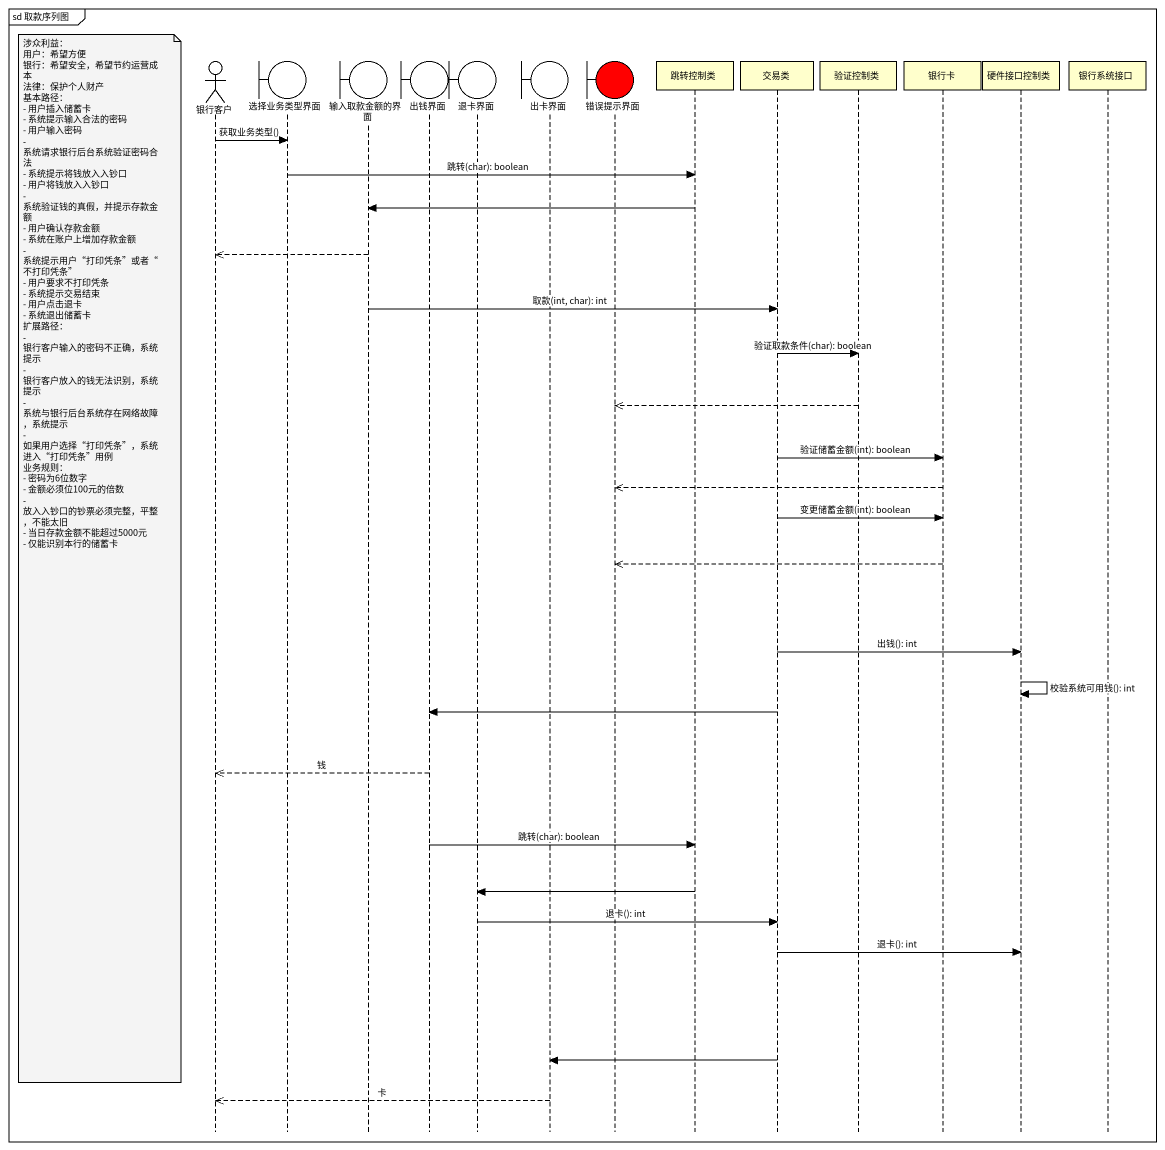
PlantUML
@startuml
mainframe sd 取款序列图
hide footbox
actor 银行客户
boundary 选择业务类型界面
boundary 输入取款金额的界面
boundary 出钱界面
boundary 退卡界面
boundary 出卡界面
boundary 错误提示界面 #FF0000
participant 跳转控制类
participant 交易类
participant 验证控制类
participant 银行卡
participant 硬件接口控制类
participant 银行系统接口

银行客户 -> 选择业务类型界面 : 获取业务类型()
选择业务类型界面 -> 跳转控制类 : 跳转(char): boolean
跳转控制类 -> 输入取款金额的界面
输入取款金额的界面 -->> 银行客户
输入取款金额的界面 -> 交易类 : 取款(int, char): int
交易类 -> 验证控制类 : 验证取款条件(char): boolean
验证控制类 -->> 错误提示界面
交易类 -> 银行卡 : 验证储蓄金额(int): boolean
银行卡 -->> 错误提示界面
交易类 -> 银行卡 : 变更储蓄金额(int): boolean
note left of 银行客户
  涉众利益：
  用户：希望方便
  银行：希望安全，希望节约运营成本
  法律：保护个人财产
  基本路径：
  - 用户插入储蓄卡
  - 系统提示输入合法的密码
  - 用户输入密码
  - 系统请求银行后台系统验证密码合法
  - 系统提示将钱放入入钞口
  - 用户将钱放入入钞口
  - 系统验证钱的真假，并提示存款金额
  - 用户确认存款金额
  - 系统在账户上增加存款金额
  - 系统提示用户“打印凭条”或者“不打印凭条”
  - 用户要求不打印凭条
  - 系统提示交易结束
  - 用户点击退卡
  - 系统退出储蓄卡
  扩展路径：
  - 银行客户输入的密码不正确，系统提示
  - 银行客户放入的钱无法识别，系统提示
  - 系统与银行后台系统存在网络故障，系统提示
  - 如果用户选择“打印凭条”，系统进入“打印凭条”用例
  业务规则：
  - 密码为6位数字
  - 金额必须位100元的倍数
  - 放入入钞口的钞票必须完整，平整，不能太旧
  - 当日存款金额不能超过5000元
  - 仅能识别本行的储蓄卡
end note
银行卡 -->> 错误提示界面
交易类 -> 硬件接口控制类 : 出钱(): int
硬件接口控制类 -> 硬件接口控制类 : 校验系统可用钱(): int
交易类 -> 出钱界面
出钱界面 -->> 银行客户 : 钱
出钱界面 -> 跳转控制类 : 跳转(char): boolean
跳转控制类 -> 退卡界面
退卡界面 -> 交易类 : 退卡(): int
交易类 -> 硬件接口控制类 : 退卡(): int
交易类 -> 出卡界面
出卡界面 -->> 银行客户 : 卡
@enduml
